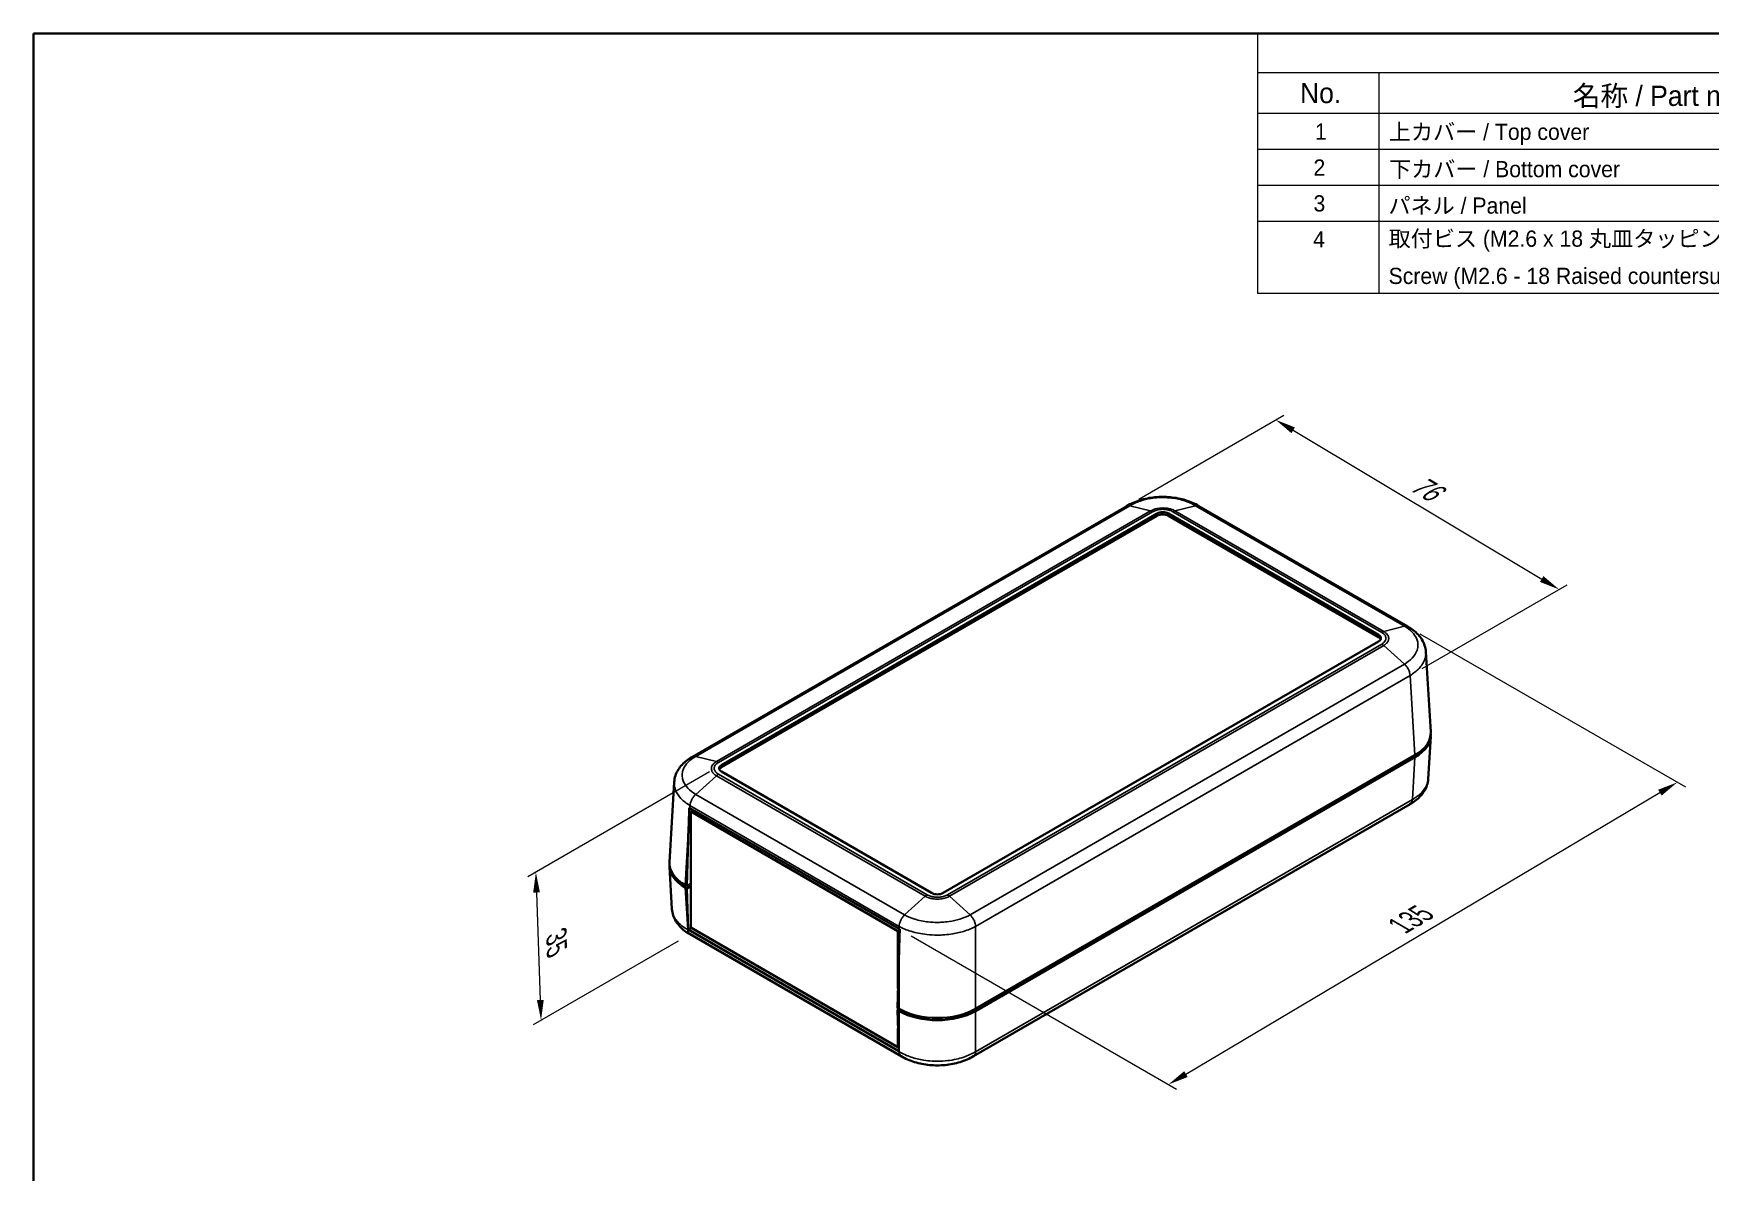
# Model space of a CAD drawing. Header units: millimetres. Extents: x 0 to 3058, y 0 to 562.
# Drawn here: x 0 to 310.4, y 210.8 to 421.5 of the extents above; entities that cross this region are included whole.
import ezdxf

# ---------------------------------------------------------------- set-up
doc = ezdxf.new("R2010")
doc.units = ezdxf.units.MM
doc.header["$LTSCALE"] = 1.5
doc.layers.get('Defpoints').update_dxf_attribs({"lineweight": 25})
for name, color, linetype, lineweight in [('Border (ISO)', 7, 'Continuous', 35), ('Dimension (ISO)', 7, 'Continuous', 18), ('Symbol (ISO)', 7, 'Continuous', 18), ('Visible (ISO)', 7, 'Continuous', 35), ('Visible Narrow (ISO)', 7, 'Continuous', 25)]:
    doc.layers.add(name, color=color, linetype=linetype, lineweight=lineweight)
doc.styles.add('Note Text (TK)', font='')
doc.styles.add('Note Text (TK2)', font='')
doc.styles.get('Note Text (TK)').set_extended_font_data('MS PGothic')
doc.styles.get('Note Text (TK2)').set_extended_font_data('MS PGothic')
doc.dimstyles.new('Default - Method 1b (TK)', dxfattribs={"dimscale": 1.5, "dimtxt": 2.5, "dimasz": 2.5, "dimexe": 1, "dimexo": 1.5, "dimgap": 1, "dimtad": 1, "dimtoh": 1, "dimrnd": 1e-08, "dimdsep": 46, "dimtxsty": 'Note Text (TK)', "dimcen": 0.09, "dimdle": 5, "dimclrd": 100, "dimclre": 100, "dimclrt": 7, "dimadec": 1, "dimazin": 1, "dimtfac": 1, "dimtmove": 0, "dimatfit": 3, "dimfxl": 1, "dimtolj": 1, "dimlwd": -1, "dimlwe": -1, "dimarcsym": 0})

# ---------------------------------------------------------------- blocks, each defined once
blk = doc.blocks.new('図面枠 tk図枠')
at = {"layer": 'Border (ISO)'}
for q in [(405.5, 289), (14.5, 8)]:
    blk.add_line((14.5, 289), q, dxfattribs=at)
blk = doc.blocks.new('*D6')
at = {"layer": 'Defpoints', "color": 0}
for p in [(202.31, 334.07), (282.35, 318.63), (254.77, 302.71)]:
    blk.add_point(p, dxfattribs=at)
at = {"layer": 'Dimension (ISO)', "color": 100}
for p, q in [((204.55, 335.36), (231.4, 350.86)), ((233.13, 348.08), (279.13, 320.56)), ((257, 304), (283.84, 319.49))]:
    blk.add_line(p, q, dxfattribs=at)
for points in [[(233.45, 348.62), (232.81, 347.54), (229.91, 350.01)], [(279.45, 321.1), (278.81, 320.02), (282.35, 318.63)]]:
    blk.add_solid(points, dxfattribs=at)
at = {"layer": 'Dimension (ISO)', "color": 7, "insert": (254.67, 339.13), "char_height": 3.75, "attachment_point": 4, "rotation": 329.1086, "style": 'Note Text (TK)'}
blk.add_mtext('\\A1;{\\Q29.109;\\W0.824;\\H0.816x; \\fＭＳ Ｐゴシック|b0|i0;\\H3.7500;76}', dxfattribs=at)
blk = doc.blocks.new('*D7')
at = {"layer": 'Defpoints', "color": 0}
for p in [(254.34, 311.74), (304.22, 282.94), (160.2, 255.81)]:
    blk.add_point(p, dxfattribs=at)
at = {"layer": 'Dimension (ISO)', "color": 100}
for p, q in [((256.57, 310.45), (305.71, 282.08)), ((213.28, 228.95), (301, 281.03)), ((162.44, 254.52), (211.54, 226.17))]:
    blk.add_line(p, q, dxfattribs=at)
for points in [[(300.68, 281.57), (301.32, 280.49), (304.22, 282.94)], [(212.96, 229.49), (213.6, 228.41), (210.05, 227.03)]]:
    blk.add_solid(points, dxfattribs=at)
at = {"layer": 'Dimension (ISO)', "color": 7, "insert": (252.14, 255.94), "char_height": 3.75, "attachment_point": 4, "rotation": 30.6984, "style": 'Note Text (TK)'}
blk.add_mtext('\\A1;{\\Q-29.302;\\W0.822;\\H0.816x; \\fＭＳ Ｐゴシック|b0|i0;\\H3.7500;135}', dxfattribs=at)
blk = doc.blocks.new('*D8')
at = {"layer": 'Defpoints', "color": 0}
for p in [(127.32, 286.14), (121.5, 254.82), (93.93, 238.9)]:
    blk.add_point(p, dxfattribs=at)
at = {"layer": 'Dimension (ISO)', "color": 100}
for p, q in [((125.11, 284.87), (91.49, 265.46)), ((93.1, 262.56), (93.79, 242.65)), ((119.3, 253.55), (92.45, 238.05))]:
    blk.add_line(p, q, dxfattribs=at)
for points in [[(93.72, 262.58), (92.47, 262.54), (92.97, 266.31)], [(94.42, 242.67), (93.17, 242.63), (93.93, 238.9)]]:
    blk.add_solid(points, dxfattribs=at)
at = {"layer": 'Dimension (ISO)', "color": 7, "insert": (96.72, 255.45), "char_height": 3.75, "attachment_point": 4, "rotation": 272.0059, "style": 'Note Text (TK)'}
blk.add_mtext('\\A1;{\\Q-27.994;\\W0.833;\\H0.816x; \\fＭＳ Ｐゴシック|b0|i0;\\H3.7500;35}', dxfattribs=at)
blk = doc.blocks.new('構成内容 _ Components')
at = {"layer": 'Symbol (ISO)'}
for p, q in [((405.5, 289), (165.5, 289)), ((165.5, 289), (165.5, 284.16)), ((405.5, 284.16), (165.5, 284.16)), ((165.5, 284.16), (165.5, 279.12)), ((180.5, 284.16), (180.5, 279.12)), ((405.5, 279.12), (165.5, 279.12)), ((165.5, 279.12), (165.5, 256.95)), ((180.5, 279.12), (180.5, 256.95)), ((405.5, 274.69), (165.5, 274.69)), ((405.5, 270.25), (165.5, 270.25)), ((405.5, 265.82), (165.5, 265.82)), ((405.5, 256.95), (165.5, 256.95))]:
    blk.add_line(p, q, dxfattribs=at)
at = {"layer": 'Symbol (ISO)', "color": 7, "attachment_point": 7}
for s, insert, char_height, style in [('No.', (170.76, 280.38), 2.5, 'Note Text (TK)'), ('名称 / Part name', (204.42, 279.79), 2.5, 'Note Text (TK)'), ('1', (172.6, 275.91), 2, 'Note Text (TK2)'), ('上カバー / Top cover', (181.72, 275.27), 2, 'Note Text (TK2)'), ('2', (172.42, 271.47), 2, 'Note Text (TK2)'), ('下カバー / Bottom cover', (181.74, 271.06), 2, 'Note Text (TK2)'), ('3', (172.42, 267.02), 2, 'Note Text (TK2)'), ('パネル / Panel', (181.67, 266.66), 2, 'Note Text (TK2)'), ('取付ビス (M2.6 x 18 丸皿タッピング)', (181.69, 262.1), 2, 'Note Text (TK2)'), ('4', (172.37, 262.61), 2, 'Note Text (TK2)'), ('Screw (M2.6 - 18 Raised countersunk head self tapping)', (181.69, 257.5), 2, 'Note Text (TK2)')]:
    blk.add_mtext(s, dxfattribs=dict(at, insert=insert, char_height=char_height, style=style))

msp = doc.modelspace()

# ---------------------------------------------------------------- linework, layer by layer
at = {"layer": 'Visible (ISO)'}
for p, q in [((202.3148, 334.0721), (121.9382, 287.6666)), ((127.3188, 286.1411), (207.929, 332.6814)), ((207.929, 332.2731), (127.3188, 285.7328)), ((210.0503, 332.6814), (248.9412, 310.2277)), ((248.9412, 309.8195), (210.0503, 332.2731)), ((254.3218, 311.7533), (215.6645, 334.0721)), ((248.9412, 309.003), (168.331, 262.4627)), ((258.5851, 292.2619), (257.6889, 307.0796)), ((258.5851, 291.4512), (258.1087, 283.5738)), ((255.663, 287.9807), (174.3371, 241.0272)), ((174.3371, 240.6189), (255.663, 287.5724)), ((117.6749, 268.1753), (118.5712, 282.9929)), ((166.2097, 262.4627), (127.3188, 284.9163)), ((121.4613, 278.1827), (160.2036, 255.8148)), ((122.1118, 277.8071), (121.662, 277.5475)), ((121.662, 256.0736), (121.662, 277.5475)), ((121.662, 277.5475), (159.9872, 255.4204)), ((254.7569, 278.9089), (173.9598, 232.2607)), ((120.9195, 263.7078), (121.242, 274.5581)), ((117.6749, 267.3645), (118.1514, 259.4871)), ((120.9195, 263.7078), (120.597, 263.894)), ((121.662, 264.1365), (120.9195, 263.7078)), ((121.662, 263.9324), (121.5163, 264.0165)), ((120.597, 263.4858), (120.9195, 263.2996)), ((120.9195, 263.2996), (121.662, 263.7282)), ((121.1541, 255.6783), (120.9195, 263.2996)), ((121.7504, 256.0226), (121.1541, 255.6783)), ((160.1157, 233.1838), (121.1541, 255.6783)), ((160.5801, 232.2612), (121.5031, 254.8223)), ((159.9872, 233.9465), (121.662, 256.0736)), ((160.3097, 255.6066), (159.9872, 255.4204)), ((159.9872, 255.4204), (159.9872, 244.7818)), ((160.2036, 252.0636), (159.8811, 241.2134)), ((160.2036, 241.0272), (159.8811, 241.2134)), ((160.2347, 241.0093), (159.8811, 240.8051)), ((159.8811, 240.8051), (160.1157, 233.1838)), ((159.8811, 240.8051), (160.2036, 240.6189)), ((159.9872, 241.1521), (159.9872, 240.8663)), ((159.9872, 237.3591), (159.9872, 233.9465)), ((160.0904, 234.0061), (159.9872, 233.9465))]:
    msp.add_line(p, q, dxfattribs=at)
for centre, major_axis, ratio, start_param, end_param in [((208.9897, 332.069), (-1.5, 0), 0.57735027, 3.92699082, 5.49778714), ((208.9897, 331.6608), (-1.5, 0), 0.57735027, 3.92699082, 5.49778714), ((247.8806, 309.6154), (1.5, 0), 0.57735027, 5.49778714, 7.06858347), ((247.8806, 309.2071), (1.5, 0), 0.57735027, 0.23794112, 0.78539816), ((248.579, 292.0607), (10.0122, 0), 0.5766475, 5.49839613, 6.31804944), ((248.579, 291.6524), (10.0122, 0), 0.5766475, 5.49839613, 6.31854802), ((128.3795, 285.5287), (-1.5, 0), 0.57735027, 5.49778714, 7.06858347), ((128.3795, 285.1205), (-1.5, 0), 0.57735027, 5.49778714, 6.04524418), ((128.3088, 278.3531), (7.1933, 238.0715), 0.0291792, 1.5721259, 1.5876194), ((128.5453, 282.2627), (-10.0122, 0), 0.5766475, 0.76929567, 0.78478918), ((127.681, 267.5658), (-10.0122, 0), 0.5766475, 6.2478226, 7.06797448), ((127.681, 267.974), (-10.0122, 0), 0.5766475, 6.24832118, 7.06797448), ((167.2704, 263.0751), (1.5, 0), 0.57735027, 3.92699082, 5.49778714), ((167.2704, 259.9048), (10, 0), 0.5780539, 3.9275998, 3.94309331), ((167.2704, 255.8587), (7.1933, 238.0715), 0.0291792, 1.5721259, 1.5876194), ((167.2704, 245.1171), (10, 0), 0.5780539, 3.9275998, 5.49717816), ((167.2704, 244.7089), (-10, 0), 0.5780539, 0.78600715, 2.3555855)]:
    msp.add_ellipse(centre, major_axis=major_axis, ratio=ratio, start_param=start_param, end_param=end_param, dxfattribs=at)
for points, knots in [([(215.6747, 334.0663), (214.9287, 334.5158), (214.0888, 334.8803), (212.3192, 335.4235), (211.3864, 335.6051), (209.472, 335.7877), (208.5074, 335.7877), (206.593, 335.6051), (205.6602, 335.4235), (203.8905, 334.8803), (203.0506, 334.5158), (202.3046, 334.0663)], [0.00078481, 0.00078481, 0.00078481, 0.00078481, 0.25032256, 0.25032256, 0.49986031, 0.49986031, 0.74939806, 0.74939806, 0.9989358, 0.9989358, 1.24847355, 1.24847355, 1.24847355, 1.24847355]), ([(257.6889, 307.0796), (257.6646, 307.4813), (257.5877, 307.88), (257.338, 308.6455), (257.1658, 309.011), (256.7497, 309.69), (256.5074, 310.0026), (255.9669, 310.5811), (255.6678, 310.8473), (255.0263, 311.3335), (254.6838, 311.5535), (254.3257, 311.7512)], [0.652640862, 0.652640862, 0.652640862, 0.652640862, 0.771954578, 0.771954578, 0.891268295, 0.891268295, 1.010582011, 1.010582011, 1.129895728, 1.129895728, 1.249209444, 1.249209444, 1.249209444, 1.249209444]), ([(121.9344, 287.6645), (121.5767, 287.467), (121.2345, 287.2473), (120.5925, 286.7609), (120.2929, 286.4942), (119.7509, 285.9139), (119.5094, 285.6018), (119.095, 284.9255), (118.923, 284.5609), (118.6729, 283.7955), (118.5955, 283.3949), (118.5712, 282.9929)], [0.000771533, 0.000771533, 0.000771533, 0.000771533, 0.119973242, 0.119973242, 0.239174952, 0.239174952, 0.358376661, 0.358376661, 0.47757837, 0.47757837, 0.59678008, 0.59678008, 0.59678008, 0.59678008]), ([(258.1087, 283.5738), (258.0844, 283.1718), (258.007, 282.7712), (257.7569, 282.0057), (257.5848, 281.6412), (257.1704, 280.9649), (256.9289, 280.6527), (256.387, 280.0725), (256.0873, 279.8058), (255.4453, 279.3193), (255.1032, 279.0997), (254.7455, 278.9022)], [0.652478237, 0.652478237, 0.652478237, 0.652478237, 0.771679942, 0.771679942, 0.890881647, 0.890881647, 1.010083352, 1.010083352, 1.129285057, 1.129285057, 1.248486762, 1.248486762, 1.248486762, 1.248486762]), ([(121.5146, 254.8155), (121.1569, 255.013), (120.8147, 255.2327), (120.1727, 255.7191), (119.8731, 255.9858), (119.3311, 256.5661), (119.0896, 256.8782), (118.6753, 257.5545), (118.5032, 257.9191), (118.2531, 258.6846), (118.1757, 259.0852), (118.1514, 259.4871)], [0.000771533, 0.000771533, 0.000771533, 0.000771533, 0.119973707, 0.119973707, 0.23917588, 0.23917588, 0.358378054, 0.358378054, 0.477580227, 0.477580227, 0.596782401, 0.596782401, 0.596782401, 0.596782401]), ([(173.9554, 232.258), (173.2091, 231.8083), (172.3689, 231.4437), (170.5984, 230.9005), (169.6652, 230.7189), (167.75, 230.5365), (166.785, 230.5367), (164.8699, 230.7198), (163.9369, 230.9017), (162.1668, 231.4457), (161.3269, 231.8106), (160.5809, 232.2607)], [0.00078481, 0.00078481, 0.00078481, 0.00078481, 0.25042099, 0.25042099, 0.50005717, 0.50005717, 0.74969334, 0.74969334, 0.99932952, 0.99932952, 1.2489657, 1.2489657, 1.2489657, 1.2489657])]:
    msp.add_open_spline(points, degree=3, knots=knots, dxfattribs=at)
msp.add_open_spline([(121.5163, 264.0165), (121.5059, 264.0225), (121.4956, 264.0285), (121.4853, 264.0345)], degree=3, dxfattribs=at)
at = {"layer": 'Visible Narrow (ISO)'}
for p, q in [((122.5527, 287.7277), (202.9155, 334.1252)), ((206.7333, 333.1673), (126.3705, 286.7698)), ((126.7532, 286.6081), (207.1202, 333.008)), ((202.9155, 334.1252), (206.7333, 333.1673)), ((206.7333, 333.1673), (206.7333, 333.1673)), ((207.929, 332.6814), (207.929, 332.2731)), ((210.0503, 332.2731), (210.0503, 332.6814)), ((210.8592, 333.008), (249.5068, 310.6947)), ((215.0638, 334.1252), (211.246, 333.1673)), ((249.8895, 310.8565), (211.246, 333.1673)), ((211.246, 333.1673), (211.246, 333.1673)), ((215.0638, 334.1252), (253.7074, 311.8143)), ((249.8896, 310.8565), (249.8895, 310.8565)), ((253.7074, 311.8143), (249.8896, 310.8565)), ((249.5068, 308.536), (169.1399, 262.1361)), ((169.5267, 261.8536), (249.8895, 308.2511)), ((248.9412, 310.2277), (248.9412, 309.8195)), ((249.8896, 308.2511), (249.8895, 308.2511)), ((253.7074, 304.8005), (249.8896, 308.2511)), ((253.7074, 304.8005), (173.3445, 258.403)), ((174.3372, 256.2739), (254.772, 302.713)), ((254.7719, 302.7135), (255.663, 287.9807)), ((126.3705, 286.7698), (122.5528, 287.7276)), ((126.3705, 286.7698), (126.3705, 286.7698)), ((127.3188, 285.7328), (127.3188, 286.1411)), ((255.663, 287.5724), (255.1917, 279.7803)), ((126.3705, 284.1644), (122.5528, 280.7139)), ((126.3705, 284.1644), (165.014, 261.8536)), ((126.3705, 284.1644), (126.3705, 284.1644)), ((165.4009, 262.1361), (126.7532, 284.4493)), ((161.1962, 258.403), (122.5527, 280.7138)), ((255.1917, 279.7803), (174.3371, 233.0989)), ((121.4613, 278.1827), (121.4881, 278.6263)), ((121.4881, 278.6263), (160.2036, 256.2739)), ((120.597, 263.894), (121.242, 274.5581)), ((121.5163, 264.0165), (121.5163, 264.0524)), ((121.0684, 255.6931), (120.597, 263.4858)), ((165.014, 261.8536), (161.1963, 258.4031)), ((165.014, 261.8536), (165.014, 261.8536)), ((169.5267, 261.8536), (169.5267, 261.8536)), ((169.5267, 261.8536), (173.3444, 258.4031)), ((160.2036, 233.0989), (121.0683, 255.6937)), ((160.2036, 256.2745), (160.2036, 255.8148)), ((174.3371, 241.0272), (174.3371, 256.2739)), ((160.2036, 252.0636), (160.2036, 241.0272)), ((160.2036, 240.6189), (160.2036, 233.0989)), ((174.3371, 233.0984), (174.3371, 240.6189))]:
    msp.add_line(p, q, dxfattribs=at)
for points, knots in [([(202.9156, 334.1251), (203.4776, 334.4634), (204.1255, 334.7581), (205.4556, 335.2025), (206.123, 335.3636), (207.2566, 335.542), (207.7026, 335.5899), (208.4301, 335.633), (208.7105, 335.6412), (209.548, 335.6412), (210.1116, 335.6081), (211.5492, 335.4358), (212.3973, 335.2472), (213.8722, 334.7499), (214.5097, 334.4587), (215.0637, 334.1251)], [-1.24925836, -1.24925836, -1.24925836, -1.24925836, -1.027515, -1.027515, -0.82763367, -0.82763367, -0.70270783, -0.70270783, -0.62462918, -0.62462918, -0.46847189, -0.46847189, -0.21862021, -0.21862021, 0, 0, 0, 0]), ([(202.9155, 334.1252), (202.7756, 334.1628), (202.6421, 334.1704), (202.5217, 334.1479), (202.4473, 334.1339), (202.3779, 334.1084), (202.3149, 334.072)], [0, 0, 0, 0, 0.25000324, 0.25000324, 0.25000324, 0.404546905, 0.404546905, 0.404546905, 0.404546905]), ([(211.246, 333.1673), (211.0351, 333.2882), (210.7935, 333.3929), (210.2984, 333.5507), (210.0508, 333.6077), (209.6309, 333.6708), (209.4658, 333.6877), (209.1967, 333.703), (209.0929, 333.7059), (208.7832, 333.7059), (208.5747, 333.6942), (208.0425, 333.6332), (207.7281, 333.5666), (207.1791, 333.39), (206.9413, 333.2865), (206.7333, 333.1673)], [-0.41352633, -0.41352633, -0.41352633, -0.41352633, -0.340125406, -0.340125406, -0.273961194, -0.273961194, -0.232608561, -0.232608561, -0.206763165, -0.206763165, -0.155072374, -0.155072374, -0.072367108, -0.072367108, 0, 0, 0, 0]), ([(206.7333, 333.1673), (206.7962, 333.1518), (206.8602, 333.1306), (206.989, 333.0776), (207.0536, 333.0458), (207.1189, 333.0086), (207.1195, 333.0083), (207.1202, 333.008)], [-0.0548724523, -0.0548724523, -0.0548724523, -0.0548724523, -0.0273082995, -0.0273082995, 0, 0, 0.0002558258, 0.0002558258, 0.0002558258, 0.0002558258]), ([(207.1202, 333.008), (207.1208, 333.0083), (207.1214, 333.0087), (207.2908, 333.1085), (207.4858, 333.1954), (207.9388, 333.3443), (208.2001, 333.4007), (208.6434, 333.4524), (208.8174, 333.4623), (209.0758, 333.4623), (209.1624, 333.4599), (209.3869, 333.4469), (209.5245, 333.4326), (209.8739, 333.3791), (210.0794, 333.3309), (210.488, 333.1979), (210.6861, 333.1099), (210.858, 333.0087), (210.8586, 333.0083), (210.8592, 333.008)], [-0.000264502, -0.000264502, -0.000264502, -0.000264502, 0, 0, 0.072367108, 0.072367108, 0.155072374, 0.155072374, 0.206763165, 0.206763165, 0.232608561, 0.232608561, 0.273961194, 0.273961194, 0.340125406, 0.340125406, 0.41352633, 0.41352633, 0.413790832, 0.413790832, 0.413790832, 0.413790832]), ([(211.246, 333.1673), (211.1832, 333.1518), (211.1192, 333.1306), (210.9904, 333.0776), (210.9258, 333.0458), (210.8604, 333.0086), (210.8598, 333.0083), (210.8592, 333.008)], [0, 0, 0, 0, 0.0275641608, 0.0275641608, 0.0548724684, 0.0548724684, 0.0551282943, 0.0551282943, 0.0551282943, 0.0551282943]), ([(215.6645, 334.072), (215.6014, 334.1084), (215.532, 334.1339), (215.4576, 334.1479), (215.3373, 334.1704), (215.2038, 334.1628), (215.0638, 334.1252)], [0.595466054, 0.595466054, 0.595466054, 0.595466054, 0.75000972, 0.75000972, 0.75000972, 1.000012959, 1.000012959, 1.000012959, 1.000012959]), ([(249.8895, 310.8565), (249.8273, 310.8406), (249.764, 310.8191), (249.668, 310.7785), (249.6359, 310.7636), (249.5875, 310.7393), (249.5714, 310.7308), (249.5472, 310.7176), (249.5391, 310.7132), (249.5236, 310.7044), (249.5161, 310.7001), (249.508, 310.6954), (249.5074, 310.6951), (249.5068, 310.6947)], [-0.0548634317, -0.0548634317, -0.0548634317, -0.0548634317, -0.027299279, -0.027299279, -0.0135209998, -0.0135209998, -0.0066314615, -0.0066314615, -0.0031854724, -0.0031854724, 0, 0, 0.0002558258, 0.0002558258, 0.0002558258, 0.0002558258]), ([(249.5068, 310.6947), (249.5075, 310.6944), (249.5081, 310.694), (249.6811, 310.5961), (249.8318, 310.4834), (250.0889, 310.2225), (250.1873, 310.071), (250.2767, 309.815), (250.2938, 309.7155), (250.2938, 309.5655), (250.2895, 309.5154), (250.2671, 309.3854), (250.2421, 309.306), (250.1496, 309.1047), (250.0658, 308.9857), (249.835, 308.7496), (249.6836, 308.636), (249.5081, 308.5367), (249.5075, 308.5363), (249.5068, 308.536)], [-0.000264502, -0.000264502, -0.000264502, -0.000264502, 0, 0, 0.072402986, 0.072402986, 0.155149256, 0.155149256, 0.206865675, 0.206865675, 0.232723884, 0.232723884, 0.274097019, 0.274097019, 0.340294035, 0.340294035, 0.41373135, 0.41373135, 0.413995853, 0.413995853, 0.413995853, 0.413995853]), ([(249.8896, 308.2511), (250.0968, 308.3742), (250.2751, 308.5139), (250.546, 308.8017), (250.644, 308.9457), (250.752, 309.1882), (250.7812, 309.2837), (250.8074, 309.4396), (250.8124, 309.4998), (250.8124, 309.6795), (250.7924, 309.7987), (250.6881, 310.1053), (250.5732, 310.287), (250.2713, 310.6012), (250.0938, 310.7377), (249.8896, 310.8565)], [-0.41373135, -0.41373135, -0.41373135, -0.41373135, -0.340294035, -0.340294035, -0.274097019, -0.274097019, -0.232723884, -0.232723884, -0.206865675, -0.206865675, -0.155149256, -0.155149256, -0.072402986, -0.072402986, 0, 0, 0, 0]), ([(253.7072, 311.8143), (254.2674, 311.5048), (254.7547, 311.1438), (255.4882, 310.398), (255.7564, 310.0183), (256.0519, 309.3708), (256.1311, 309.1156), (256.2022, 308.6987), (256.2159, 308.538), (256.2161, 308.0522), (256.1608, 307.7244), (255.8753, 306.8869), (255.5632, 306.3889), (254.7383, 305.514), (254.2595, 305.1356), (253.7072, 304.8006)], [-1.24998097, -1.24998097, -1.24998097, -1.24998097, -1.02810934, -1.02810934, -0.82811239, -0.82811239, -0.70311429, -0.70311429, -0.62499048, -0.62499048, -0.46874286, -0.46874286, -0.21874667, -0.21874667, 0, 0, 0, 0]), ([(253.7074, 311.8143), (253.8533, 311.8484), (253.9928, 311.8526), (254.1191, 311.8266), (254.1927, 311.8115), (254.2619, 311.7861), (254.3255, 311.751)], [0, 0, 0, 0, 0.25000324, 0.25000324, 0.25000324, 0.395581938, 0.395581938, 0.395581938, 0.395581938]), ([(249.8895, 308.2511), (249.8273, 308.3078), (249.764, 308.3601), (249.668, 308.4316), (249.6359, 308.4542), (249.5875, 308.4863), (249.5714, 308.4967), (249.5472, 308.5118), (249.5391, 308.5167), (249.5236, 308.5261), (249.5161, 308.5306), (249.508, 308.5353), (249.5074, 308.5356), (249.5068, 308.536)], [0, 0, 0, 0, 0.0275641609, 0.0275641609, 0.0413424449, 0.0413424449, 0.0482319864, 0.0482319864, 0.0516779788, 0.0516779788, 0.0548634479, 0.0548634479, 0.0551192738, 0.0551192738, 0.0551192738, 0.0551192738]), ([(254.772, 302.713), (254.7638, 302.8857), (254.732, 303.071), (254.6781, 303.2598), (254.6242, 303.4485), (254.5481, 303.6408), (254.4534, 303.8269), (254.3587, 304.0131), (254.2455, 304.1931), (254.1191, 304.3581), (253.9928, 304.5231), (253.8533, 304.673), (253.7074, 304.8005)], [0, 0, 0, 0, 0.25000324, 0.25000324, 0.25000324, 0.50000648, 0.50000648, 0.50000648, 0.75000972, 0.75000972, 0.75000972, 1.00001296, 1.00001296, 1.00001296, 1.00001296]), ([(254.7719, 302.7135), (255.4136, 303.1033), (255.9704, 303.5434), (256.9322, 304.5625), (257.2969, 305.1434), (257.6305, 306.12), (257.6951, 306.5021), (257.695, 306.9464), (257.6929, 307.0131), (257.6889, 307.0795)], [0.000708492, 0.000708492, 0.000708492, 0.000708492, 0.218746669, 0.218746669, 0.468742862, 0.468742862, 0.624990483, 0.624990483, 0.652640862, 0.652640862, 0.652640862, 0.652640862]), ([(122.5528, 280.7139), (121.993, 281.0535), (121.5054, 281.4407), (120.77, 282.2285), (120.5035, 282.621), (120.2083, 283.2834), (120.129, 283.5431), (120.0577, 283.965), (120.0441, 284.1273), (120.0441, 284.6108), (120.0989, 284.9347), (120.3841, 285.757), (120.6961, 286.2382), (121.5191, 287.0676), (122.0009, 287.4226), (122.5528, 287.7276)], [-1.24925836, -1.24925836, -1.24925836, -1.24925836, -1.027515, -1.027515, -0.82763366, -0.82763366, -0.70270783, -0.70270783, -0.62462918, -0.62462918, -0.46847189, -0.46847189, -0.21862021, -0.21862021, 0, 0, 0, 0]), ([(121.9346, 287.6643), (121.9982, 287.6994), (122.0673, 287.7248), (122.1409, 287.74), (122.2673, 287.766), (122.4068, 287.7618), (122.5527, 287.7277)], [0.604431031, 0.604431031, 0.604431031, 0.604431031, 0.75000972, 0.75000972, 0.75000972, 1.000012959, 1.000012959, 1.000012959, 1.000012959]), ([(126.3705, 286.7698), (126.1634, 286.6494), (125.984, 286.511), (125.7136, 286.2268), (125.6159, 286.0844), (125.5078, 285.8427), (125.4787, 285.7476), (125.4527, 285.5923), (125.4477, 285.5325), (125.4477, 285.3536), (125.4677, 285.2332), (125.5721, 284.9253), (125.6864, 284.743), (125.989, 284.4242), (126.1663, 284.2857), (126.3705, 284.1644)], [-0.41352633, -0.41352633, -0.41352633, -0.41352633, -0.340125406, -0.340125406, -0.273961193, -0.273961193, -0.23260856, -0.23260856, -0.206763165, -0.206763165, -0.155072374, -0.155072374, -0.072367108, -0.072367108, 0, 0, 0, 0]), ([(126.7532, 284.4493), (126.7526, 284.4497), (126.752, 284.45), (126.579, 284.5479), (126.4285, 284.6604), (126.1707, 284.922), (126.0729, 285.0728), (125.9834, 285.3288), (125.9662, 285.4292), (125.9662, 285.5784), (125.9705, 285.6284), (125.9929, 285.758), (126.0178, 285.8375), (126.1103, 286.0392), (126.1939, 286.1578), (126.4242, 286.3938), (126.5766, 286.5082), (126.752, 286.6074), (126.7526, 286.6077), (126.7532, 286.6081)], [-0.000264502, -0.000264502, -0.000264502, -0.000264502, 0, 0, 0.072367108, 0.072367108, 0.155072374, 0.155072374, 0.206763165, 0.206763165, 0.23260856, 0.23260856, 0.273961193, 0.273961193, 0.340125406, 0.340125406, 0.41352633, 0.41352633, 0.413790832, 0.413790832, 0.413790832, 0.413790832]), ([(126.7532, 286.6081), (126.7526, 286.6084), (126.752, 286.6088), (126.6874, 286.6464), (126.6235, 286.6786), (126.4961, 286.7324), (126.4327, 286.7539), (126.3705, 286.7698)], [-0.0551282943, -0.0551282943, -0.0551282943, -0.0551282943, -0.0548724684, -0.0548724684, -0.0275641608, -0.0275641608, 0, 0, 0, 0]), ([(118.5712, 282.9929), (118.5671, 282.9259), (118.5651, 282.8588), (118.5651, 282.604), (118.581, 282.4149), (118.6643, 281.923), (118.757, 281.6202), (119.1019, 280.8476), (119.4132, 280.3897), (120.2705, 279.4723), (120.8377, 279.022), (121.4881, 278.6269)], [0.59678008, 0.59678008, 0.59678008, 0.59678008, 0.624629181, 0.624629181, 0.702707828, 0.702707828, 0.827633664, 0.827633664, 1.027515002, 1.027515002, 1.248550382, 1.248550382, 1.248550382, 1.248550382]), ([(126.7532, 284.4493), (126.7526, 284.449), (126.752, 284.4486), (126.6874, 284.4108), (126.6235, 284.3683), (126.4961, 284.2735), (126.4327, 284.2211), (126.3705, 284.1644)], [-0.0002558258, -0.0002558258, -0.0002558258, -0.0002558258, 0, 0, 0.0273082999, 0.0273082999, 0.0548724531, 0.0548724531, 0.0548724531, 0.0548724531]), ([(258.1087, 283.5738), (258.1014, 283.4528), (258.0874, 283.3319), (258.0156, 282.9117), (257.9228, 282.6143), (257.578, 281.8618), (257.2666, 281.422), (256.4093, 280.5545), (255.8422, 280.1371), (255.1917, 279.7798)], [0.652478237, 0.652478237, 0.652478237, 0.652478237, 0.702707791, 0.702707791, 0.82763362, 0.82763362, 1.027514948, 1.027514948, 1.248549798, 1.248549798, 1.248549798, 1.248549798]), ([(121.4881, 278.6269), (121.4972, 278.799), (121.5299, 278.9837), (121.5845, 279.1721), (121.6392, 279.3604), (121.7158, 279.5523), (121.8107, 279.7383), (121.9055, 279.9243), (122.0186, 280.1043), (122.1444, 280.2697), (122.2701, 280.435), (122.4085, 280.5856), (122.5528, 280.7139)], [0, 0, 0, 0, 0.25000006, 0.25000006, 0.25000006, 0.50000013, 0.50000013, 0.50000013, 0.75000019, 0.75000019, 0.75000019, 1.00000025, 1.00000025, 1.00000025, 1.00000025]), ([(254.7569, 278.9089), (254.7982, 278.9327), (254.837, 278.9607), (254.8732, 278.9927), (254.9678, 279.0765), (255.0439, 279.1878), (255.0979, 279.3212), (255.1518, 279.4546), (255.1836, 279.6102), (255.1917, 279.7803)], [0.404546905, 0.404546905, 0.404546905, 0.404546905, 0.50000648, 0.50000648, 0.50000648, 0.75000972, 0.75000972, 0.75000972, 1.000012959, 1.000012959, 1.000012959, 1.000012959]), ([(165.4009, 262.1361), (165.4002, 262.1358), (165.3996, 262.1354), (165.3343, 262.098), (165.2697, 262.0559), (165.1409, 261.9619), (165.0769, 261.9099), (165.014, 261.8536)], [-0.0551282943, -0.0551282943, -0.0551282943, -0.0551282943, -0.0548724684, -0.0548724684, -0.0275641608, -0.0275641608, 0, 0, 0, 0]), ([(165.014, 261.8536), (165.2249, 261.7353), (165.4666, 261.6328), (165.9617, 261.4784), (166.2093, 261.4226), (166.6292, 261.3609), (166.7942, 261.3443), (167.0634, 261.3294), (167.1671, 261.3265), (167.4769, 261.3265), (167.6854, 261.338), (168.2176, 261.3976), (168.532, 261.4629), (169.081, 261.6357), (169.3188, 261.737), (169.5267, 261.8536)], [-0.41352633, -0.41352633, -0.41352633, -0.41352633, -0.340125406, -0.340125406, -0.273961194, -0.273961194, -0.232608561, -0.232608561, -0.206763165, -0.206763165, -0.155072374, -0.155072374, -0.072367108, -0.072367108, 0, 0, 0, 0]), ([(169.1399, 262.1361), (169.1393, 262.1357), (169.1387, 262.1354), (168.9692, 262.0355), (168.7743, 261.9486), (168.3212, 261.7998), (168.06, 261.7433), (167.6167, 261.6917), (167.4427, 261.6817), (167.1842, 261.6817), (167.0977, 261.6842), (166.8732, 261.6971), (166.7356, 261.7115), (166.3862, 261.7649), (166.1807, 261.8132), (165.7721, 261.9461), (165.5739, 262.0341), (165.4021, 262.1354), (165.4015, 262.1357), (165.4009, 262.1361)], [-0.000264502, -0.000264502, -0.000264502, -0.000264502, 0, 0, 0.072367108, 0.072367108, 0.155072374, 0.155072374, 0.206763165, 0.206763165, 0.232608561, 0.232608561, 0.273961194, 0.273961194, 0.340125406, 0.340125406, 0.41352633, 0.41352633, 0.413790832, 0.413790832, 0.413790832, 0.413790832]), ([(169.1399, 262.1361), (169.1405, 262.1358), (169.1411, 262.1354), (169.2065, 262.098), (169.2711, 262.0559), (169.3999, 261.9619), (169.4639, 261.9099), (169.5267, 261.8536)], [-0.0002558258, -0.0002558258, -0.0002558258, -0.0002558258, 0, 0, 0.0273082996, 0.0273082996, 0.0548724525, 0.0548724525, 0.0548724525, 0.0548724525]), ([(121.0684, 255.6932), (120.4271, 256.0454), (119.8668, 256.456), (118.9072, 257.4179), (118.5426, 257.9777), (118.2322, 258.8695), (118.1702, 259.1782), (118.1514, 259.4871)], [0.000708497, 0.000708497, 0.000708497, 0.000708497, 0.218620202, 0.218620202, 0.468471861, 0.468471861, 0.596782401, 0.596782401, 0.596782401, 0.596782401]), ([(160.2036, 256.2739), (160.2058, 256.4501), (160.2316, 256.6388), (160.2795, 256.8311), (160.3274, 257.0233), (160.3975, 257.219), (160.4862, 257.4086), (160.5748, 257.5982), (160.6821, 257.7817), (160.8024, 257.9502), (160.9228, 258.1187), (161.0563, 258.2721), (161.1962, 258.403)], [0, 0, 0, 0, 0.25000324, 0.25000324, 0.25000324, 0.50000648, 0.50000648, 0.50000648, 0.75000972, 0.75000972, 0.75000972, 1.00001296, 1.00001296, 1.00001296, 1.00001296]), ([(173.3444, 258.4031), (172.7824, 258.095), (172.1346, 257.8266), (170.8045, 257.4219), (170.137, 257.2752), (169.0035, 257.1128), (168.5575, 257.0691), (167.83, 257.0299), (167.5495, 257.0224), (166.7121, 257.0224), (166.1485, 257.0525), (164.7109, 257.2095), (163.8628, 257.3812), (162.3879, 257.8341), (161.7504, 258.0993), (161.1963, 258.4031)], [-1.24925836, -1.24925836, -1.24925836, -1.24925836, -1.027515, -1.027515, -0.82763367, -0.82763367, -0.70270783, -0.70270783, -0.62462918, -0.62462918, -0.46847189, -0.46847189, -0.21862021, -0.21862021, 0, 0, 0, 0]), ([(174.3371, 256.2745), (174.3359, 256.4511), (174.311, 256.6403), (174.2638, 256.833), (174.2166, 257.0256), (174.147, 257.2215), (174.0585, 257.4112), (173.97, 257.6009), (173.8626, 257.7843), (173.7416, 257.9523), (173.6206, 258.1204), (173.486, 258.2731), (173.3444, 258.4031)], [0, 0, 0, 0, 0.25000006, 0.25000006, 0.25000006, 0.50000013, 0.50000013, 0.50000013, 0.75000019, 0.75000019, 0.75000019, 1.00000025, 1.00000025, 1.00000025, 1.00000025]), ([(121.0683, 255.6937), (121.0765, 255.5235), (121.1083, 255.368), (121.1622, 255.2345), (121.2161, 255.1011), (121.2922, 254.9898), (121.3869, 254.9061), (121.423, 254.8741), (121.4619, 254.8461), (121.5031, 254.8223)], [0, 0, 0, 0, 0.25000324, 0.25000324, 0.25000324, 0.50000648, 0.50000648, 0.50000648, 0.595466054, 0.595466054, 0.595466054, 0.595466054]), ([(160.2036, 256.2745), (160.8461, 255.9229), (161.5854, 255.6157), (163.2998, 255.0896), (164.2877, 254.8897), (165.9629, 254.707), (166.6197, 254.6718), (167.5957, 254.6718), (167.9225, 254.6806), (168.7704, 254.7262), (169.2901, 254.7771), (170.6108, 254.9662), (171.3882, 255.1369), (172.9341, 255.6069), (173.6855, 255.9179), (174.3371, 256.2745)], [0.0007085, 0.0007085, 0.0007085, 0.0007085, 0.21862021, 0.21862021, 0.46847189, 0.46847189, 0.62462918, 0.62462918, 0.70270783, 0.70270783, 0.82763367, 0.82763367, 1.027515, 1.027515, 1.24855038, 1.24855038, 1.24855038, 1.24855038]), ([(174.3371, 233.0984), (173.6947, 232.7095), (172.9554, 232.3697), (171.241, 231.7878), (170.253, 231.5667), (168.5779, 231.3647), (167.921, 231.3258), (166.945, 231.3258), (166.6182, 231.3354), (165.7704, 231.386), (165.2506, 231.4422), (163.9299, 231.6513), (163.1525, 231.8401), (161.6067, 232.36), (160.8553, 232.7039), (160.2036, 233.0984)], [0.0007085, 0.0007085, 0.0007085, 0.0007085, 0.2186202, 0.2186202, 0.46847186, 0.46847186, 0.62462915, 0.62462915, 0.70270779, 0.70270779, 0.82763362, 0.82763362, 1.02751495, 1.02751495, 1.24855031, 1.24855031, 1.24855031, 1.24855031]), ([(160.2036, 233.0984), (160.2049, 232.9323), (160.2298, 232.7808), (160.277, 232.6512), (160.3242, 232.5217), (160.3938, 232.4143), (160.4823, 232.3341), (160.5129, 232.3063), (160.5459, 232.2818), (160.5809, 232.2607)], [0, 0, 0, 0, 0.250000063, 0.250000063, 0.250000063, 0.500000125, 0.500000125, 0.500000125, 0.586721722, 0.586721722, 0.586721722, 0.586721722]), ([(174.3371, 233.0989), (174.335, 232.9322), (174.3092, 232.7801), (174.2613, 232.6502), (174.2133, 232.5202), (174.1432, 232.4124), (174.0546, 232.3321), (174.0237, 232.3041), (173.9906, 232.2795), (173.9554, 232.2583)], [0, 0, 0, 0, 0.25000324, 0.25000324, 0.25000324, 0.50000648, 0.50000648, 0.50000648, 0.587105865, 0.587105865, 0.587105865, 0.587105865])]:
    msp.add_open_spline(points, degree=3, knots=knots, dxfattribs=at)

# ---------------------------------------------------------------- block references
at = {"xscale": 1.5, "yscale": 1.5, "zscale": 1.5}
msp.add_blockref('図面枠 tk図枠', (-21.75, -12), dxfattribs=at)
at = {"layer": 'Symbol (ISO)', "xscale": 1.5, "yscale": 1.5, "zscale": 1.5}
msp.add_blockref('構成内容 _ Components', (-21.75, -12), dxfattribs=at)

# ---------------------------------------------------------------- dimensions: what is measured, and where the dimension line sits
at = {"layer": 'Dimension (ISO)', "color": 100}
for base, p1, p2, angle, text, override, picture, middle in [((282.3491, 318.6347), (202.3148, 334.0721), (254.772, 302.713), 149.108564, '{\\Q29.109;\\W0.824;\\H0.816x; \\fＭＳ Ｐゴシック|b0|i0;\\H3.7500;76}', {"dimgap": 1, "dimtoh": 0, "dimdec": 2, "dimlfac": 1.213556, "dimtol": 0, "dimlim": 0, "dimtp": 0, "dimtm": 0, "dimtdec": 2, "dimtofl": 0, "dimatfit": 1}, '*D6', (256.1313, 334.3204)), ((304.2231, 282.9428), (160.2036, 255.8148), (254.3372, 311.7444), 210.698372, '{\\Q-29.302;\\W0.822;\\H0.816x; \\fＭＳ Ｐゴシック|b0|i0;\\H3.7500;135}', {"dimgap": 1, "dimtoh": 0, "dimdec": 2, "dimlfac": 1.216376, "dimtol": 0, "dimlim": 0, "dimtp": 0, "dimtm": 0, "dimtdec": 2, "dimtofl": 0, "dimatfit": 1}, '*D7', (257.1389, 254.9881)), ((93.926, 238.9006), (127.3188, 286.1411), (121.5031, 254.8223), 92.005878, '{\\Q-27.994;\\W0.833;\\H0.816x; \\fＭＳ Ｐゴシック|b0|i0;\\H3.7500;35}', {"dimgap": 1, "dimtoh": 0, "dimdec": 2, "dimlfac": 1.058518, "dimtol": 0, "dimlim": 0, "dimtp": 0, "dimtm": 0, "dimtdec": 2, "dimtofl": 0, "dimatfit": 1}, '*D8', (93.446, 252.604))]:
    dim = msp.add_linear_dim(base=base, p1=p1, p2=p2, angle=angle, text=text, dimstyle='Default - Method 1b (TK)', override=override, dxfattribs=at)
    dim.commit()
    dim.dimension.update_dxf_attribs({"geometry": picture, "text_midpoint": middle, "dimtype": 160})

doc.saveas('drawing.dxf')
